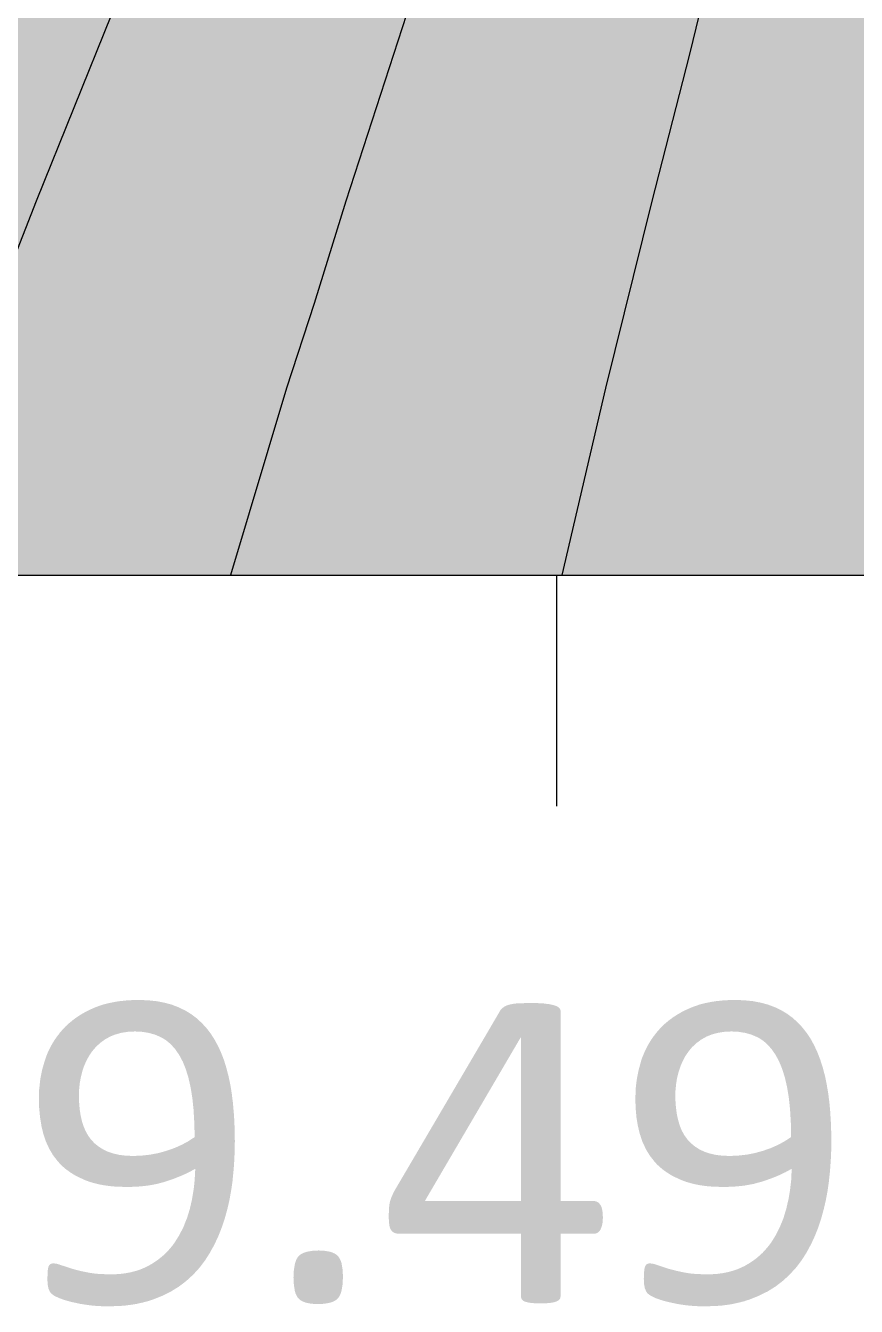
# Model space of a CAD drawing. Extents: x 79.49066 to 79.49309, y 16.68944 to 16.6915.
# Drawn here: x 79.4921439 to 79.4922316, y 16.6894418 to 16.689577 of the extents above; entities that cross this region are included whole.
import ezdxf

# ---------------------------------------------------------------- set-up
doc = ezdxf.new("R2010")
doc.units = 0

msp = doc.modelspace()

# ---------------------------------------------------------------- hatches: boundary and pattern name
at = {"layer": 'Contours_csv_excel_file_grd', "true_color": 0x383838}
msp.add_hatch(color=256, dxfattribs=at).paths.add_polyline_path([(79.49212996, 16.689519), (79.49213118, 16.68952225), (79.4921347, 16.68953158), (79.49213726, 16.68953874), (79.49214502, 16.68955847), (79.49214738, 16.68956433), (79.49215297, 16.68957821), (79.49215452, 16.68958195), (79.49216083, 16.68959795), (79.49216395, 16.68960598), (79.49216849, 16.68961769), (79.49217435, 16.6896332), (79.49217585, 16.68963742), (79.49218094, 16.68965241), (79.49218256, 16.68965716), (79.49218793, 16.6896769), (79.49219282, 16.68969664), (79.49219417, 16.68970228), (79.49219711, 16.68971496), (79.49219743, 16.68971637), (79.49220182, 16.68973611), (79.492206, 16.68975585), (79.49221, 16.68977559), (79.49221387, 16.68979532), (79.49221393, 16.6897956), (79.492214, 16.68979598), (79.49221765, 16.68981506), (79.49222133, 16.6898348), (79.49222491, 16.68985454), (79.49222838, 16.68987427), (79.4922307, 16.689889), (79.49223149, 16.68989401), (79.49223383, 16.6899131), (79.4922339, 16.68991375), (79.49223625, 16.68993348), (79.49223881, 16.68995322), (79.49224168, 16.68997296), (79.49224495, 16.6899927), (79.49224868, 16.69001243), (79.49224872, 16.69001261), (79.49225292, 16.69003217), (79.49225365, 16.69003522), (79.49225762, 16.69005191), (79.49226271, 16.69007165), (79.49226808, 16.69009138), (79.49226859, 16.69009313), (79.49227348, 16.69010995), (79.49227383, 16.69011112), (79.49228006, 16.69013086), (79.49228675, 16.6901506), (79.49228942, 16.69015794), (79.4922933, 16.69016864), (79.49229393, 16.69017033), (79.49230148, 16.69019007), (79.49230907, 16.69020981), (79.49230967, 16.69021156), (79.49231313, 16.69022171), (79.4923158, 16.69022955), (79.49232235, 16.69024928), (79.49232905, 16.69026902), (79.49233014, 16.69027215), (79.49233296, 16.69028021), (79.49233602, 16.69028876), (79.4923433, 16.69030849), (79.49235072, 16.69032796), (79.49235083, 16.69032823), (79.49235278, 16.69033325), (79.49235867, 16.69034797), (79.49236666, 16.69036771), (79.4923711, 16.69037869), (79.49237261, 16.69038241), (79.49237471, 16.69038744), (79.49238282, 16.69040718), (79.49239077, 16.69042692), (79.49239136, 16.6904284), (79.49239243, 16.69043108), (79.49239887, 16.69044666), (79.49240714, 16.69046639), (79.49241194, 16.69047726), (79.49241226, 16.69047799), (79.492416, 16.69048613), (79.49242597, 16.69050587), (79.49243209, 16.69051687), (79.49243345, 16.6905191), (79.49243743, 16.69052561), (79.49245017, 16.69054534), (79.49245191, 16.69054805), (79.49245607, 16.69055388), (79.49246405, 16.69056508), (79.49247174, 16.69057642), (79.49247795, 16.69058482), (79.49247828, 16.69058532), (79.49249134, 16.69060456), (79.49249157, 16.69060491), (79.4924996, 16.69061681), (79.49250466, 16.69062429), (79.49251139, 16.69063531), (79.49251748, 16.69064403), (79.49252185, 16.69064997), (79.49253122, 16.69066272), (79.49253206, 16.69066377), (79.49254543, 16.69067966), (79.49254866, 16.69068351), (79.49255104, 16.69068645), (79.49256479, 16.69070324), (79.49256574, 16.69070448), (79.49257087, 16.69071116), (79.49258008, 16.69072298), (79.49258593, 16.69073102), (79.4925907, 16.69073757), (79.49259451, 16.69074272), (79.49260625, 16.69075965), (79.4926082, 16.69076245), (79.49261052, 16.69076604), (79.49262127, 16.69078219), (79.49262675, 16.69079105), (79.49263035, 16.69079686), (79.49263357, 16.69080193), (79.49264536, 16.69082167), (79.49264748, 16.69082547), (79.49265017, 16.69083028), (79.49265659, 16.6908414), (79.49266729, 16.69086114), (79.4926685, 16.6908635), (79.49267, 16.69086645), (79.49267, 16.69088088), (79.49267, 16.69090062), (79.49267, 16.69090565), (79.49267, 16.69092035), (79.49267, 16.69094009), (79.49267, 16.69095205), (79.49266518, 16.69094009), (79.49265679, 16.69092035), (79.49265017, 16.69090565), (79.492648, 16.69090062), (79.4926389, 16.69088088), (79.4926318, 16.69086645), (79.49263035, 16.6908635), (79.49262923, 16.69086114), (79.49261922, 16.6908414), (79.49261315, 16.69083028), (79.49261052, 16.69082547), (79.49260852, 16.69082167), (79.49259735, 16.69080193), (79.49259425, 16.69079686), (79.4925907, 16.69079105), (79.49258545, 16.69078219), (79.4925751, 16.69076604), (79.4925728, 16.69076245), (79.49257087, 16.69075965), (79.49255954, 16.69074272), (79.49255581, 16.69073757), (79.49255104, 16.69073102), (79.49254539, 16.69072298), (79.49253634, 16.69071116), (79.49253122, 16.69070448), (79.49253031, 16.69070324), (79.49251702, 16.69068645), (79.49251469, 16.69068351), (79.49251139, 16.69067966), (79.49249994, 16.69066377), (79.49249931, 16.69066272), (79.49249157, 16.69064997), (79.49248815, 16.69064403), (79.49248301, 16.69063531), (79.49247652, 16.69062429), (79.49247174, 16.69061681), (79.49246454, 16.69060491), (79.49246432, 16.69060456), (79.49245191, 16.69058532), (79.49245161, 16.69058482), (79.49244634, 16.69057642), (79.49243923, 16.69056508), (79.49243209, 16.69055388), (79.49242866, 16.69054805), (79.49242707, 16.69054534), (79.49241578, 16.69052561), (79.49241226, 16.6905191), (79.49241113, 16.69051687), (79.49240556, 16.69050587), (79.49239631, 16.69048613), (79.49239275, 16.69047799), (79.49239243, 16.69047726), (79.49238785, 16.69046639), (79.49237988, 16.69044666), (79.49237368, 16.69043108), (79.49237261, 16.6904284), (79.49237204, 16.69042692), (79.49236427, 16.69040718), (79.49235633, 16.69038744), (79.49235429, 16.69038241), (79.49235278, 16.69037869), (79.49234841, 16.69036771), (79.49234065, 16.69034797), (79.49233499, 16.69033325), (79.49233306, 16.69032823), (79.49233296, 16.69032796), (79.49232579, 16.69030849), (79.49231879, 16.69028876), (79.49231587, 16.69028021), (79.49231313, 16.69027215), (79.49231208, 16.69026902), (79.49230564, 16.69024928), (79.49229938, 16.69022955), (79.49229673, 16.69022171), (79.4922933, 16.69021156), (79.4922927, 16.69020981), (79.49228513, 16.69019007), (79.49227782, 16.69017033), (79.49227723, 16.69016864), (79.49227348, 16.69015794), (79.49227095, 16.6901506), (79.49226456, 16.69013086), (79.49225864, 16.69011112), (79.49225832, 16.69010995), (79.49225365, 16.69009313), (79.49225318, 16.69009138), (79.49224799, 16.69007165), (79.49224289, 16.69005191), (79.49223885, 16.69003522), (79.49223811, 16.69003217), (79.49223383, 16.69001261), (79.49223379, 16.69001243), (79.49222987, 16.6899927), (79.49222636, 16.68997296), (79.49222318, 16.68995322), (79.49222028, 16.68993348), (79.49221757, 16.68991375), (79.49221748, 16.6899131), (79.49221495, 16.68989401), (79.492214, 16.689889), (79.49221101, 16.68987427), (79.49220691, 16.68985454), (79.49220276, 16.6898348), (79.4921985, 16.68981506), (79.49219426, 16.68979598), (79.49219417, 16.6897956), (79.49219411, 16.68979532), (79.49218958, 16.68977559), (79.49218487, 16.68975585), (79.49217994, 16.68973611), (79.49217473, 16.68971637), (79.49217435, 16.68971496), (79.49217078, 16.68970228), (79.4921692, 16.68969664), (79.4921632, 16.6896769), (79.49215637, 16.68965716), (79.49215452, 16.68965241), (79.49214849, 16.68963742), (79.49214666, 16.6896332), (79.49213995, 16.68961769), (79.4921347, 16.68960598), (79.49213092, 16.68959795), (79.49212329, 16.68958195), (79.49212151, 16.68957821), (79.49211487, 16.68956433), (79.4921119, 16.68955847), (79.49210236, 16.68953874), (79.49209918, 16.68953158), (79.49209504, 16.68952225), (79.49209352, 16.689519)])
at = {"layer": 'Contours_csv_excel_file_grd', "true_color": 0x343434}
msp.add_hatch(color=256, dxfattribs=at).paths.add_polyline_path([(79.49216552, 16.689519), (79.49216929, 16.68953158), (79.49217144, 16.68953874), (79.49217435, 16.68954767), (79.4921777, 16.68955847), (79.49218411, 16.68957821), (79.49218532, 16.68958195), (79.49219051, 16.68959795), (79.49219417, 16.68960929), (79.49219674, 16.68961769), (79.49220135, 16.6896332), (79.49220261, 16.68963742), (79.49220785, 16.68965716), (79.49221234, 16.6896769), (79.492214, 16.6896848), (79.49221643, 16.68969664), (79.49221752, 16.68970228), (79.49222025, 16.68971637), (79.49222385, 16.68973611), (79.49222727, 16.68975585), (79.49223055, 16.68977559), (79.49223373, 16.68979532), (79.49223383, 16.6897959), (79.49223384, 16.68979598), (79.49223687, 16.68981506), (79.49223992, 16.6898348), (79.49224286, 16.68985454), (79.49224562, 16.68987427), (79.49224805, 16.68989401), (79.49225004, 16.6899131), (79.49225011, 16.68991375), (79.49225214, 16.68993348), (79.49225365, 16.6899468), (79.49225437, 16.68995322), (79.49225694, 16.68997296), (79.49225996, 16.6899927), (79.49226351, 16.69001243), (79.49226763, 16.69003217), (79.49226835, 16.69003522), (79.4922723, 16.69005191), (79.49227348, 16.69005646), (79.49227746, 16.69007165), (79.49228305, 16.69009138), (79.49228872, 16.69010995), (79.49228908, 16.69011112), (79.4922933, 16.69012403), (79.49229559, 16.69013086), (79.49230259, 16.6901506), (79.49230935, 16.69016864), (79.49230998, 16.69017033), (79.49231313, 16.69017842), (79.49231768, 16.69019007), (79.49232522, 16.69020981), (79.49232942, 16.69022171), (79.49233219, 16.69022955), (79.49233296, 16.6902318), (79.49233912, 16.69024928), (79.49234614, 16.69026902), (79.49235024, 16.69028021), (79.49235278, 16.69028715), (79.49235339, 16.69028876), (79.49236103, 16.69030849), (79.4923689, 16.69032823), (79.49237093, 16.69033325), (79.49237261, 16.6903374), (79.49237705, 16.69034797), (79.49238534, 16.69036771), (79.49239146, 16.69038241), (79.49239243, 16.69038475), (79.4923936, 16.69038744), (79.49240201, 16.69040718), (79.4924102, 16.69042692), (79.49241191, 16.69043108), (79.49241226, 16.69043195), (79.49241855, 16.69044666), (79.49242702, 16.69046639), (79.49243209, 16.69047737), (79.49243238, 16.69047799), (79.49243629, 16.69048613), (79.49244739, 16.69050587), (79.49245191, 16.69051305), (79.49245472, 16.69051687), (79.49246114, 16.69052561), (79.49247174, 16.69053988), (79.49247645, 16.69054534), (79.4924786, 16.69054805), (79.49249157, 16.69056438), (79.49249218, 16.69056508), (79.49250125, 16.69057642), (79.49250796, 16.69058482), (79.49251139, 16.69058955), (79.4925232, 16.69060456), (79.49252346, 16.69060491), (79.49253122, 16.69061556), (79.49253817, 16.69062429), (79.49254677, 16.69063531), (79.49255104, 16.69064077), (79.49255375, 16.69064403), (79.49256935, 16.69066272), (79.49257023, 16.69066377), (79.49257087, 16.69066454), (79.4925868, 16.69068351), (79.49258918, 16.69068645), (79.4925907, 16.69068833), (79.49260283, 16.69070324), (79.49260895, 16.69071116), (79.49261052, 16.6907132), (79.49261815, 16.69072298), (79.4926289, 16.69073757), (79.49263035, 16.69073953), (79.49263273, 16.69074272), (79.49264671, 16.69076245), (79.49264911, 16.69076604), (79.49265017, 16.69076764), (79.49266011, 16.69078219), (79.49266953, 16.69079686), (79.49267, 16.6907976), (79.49267, 16.69080193), (79.49267, 16.69082167), (79.49267, 16.69083028), (79.49267, 16.6908414), (79.49267, 16.69086114), (79.49267, 16.69086645), (79.49266729, 16.69086114), (79.49265659, 16.6908414), (79.49265017, 16.69083028), (79.49264536, 16.69082167), (79.49263357, 16.69080193), (79.49263082, 16.6907976), (79.49263035, 16.69079686), (79.49262127, 16.69078219), (79.49261158, 16.69076764), (79.49261052, 16.69076604), (79.4926082, 16.69076245), (79.49259451, 16.69074272), (79.49259215, 16.69073953), (79.4925907, 16.69073757), (79.49258008, 16.69072298), (79.49257246, 16.6907132), (79.49257087, 16.69071116), (79.49256479, 16.69070324), (79.49255258, 16.69068833), (79.49255104, 16.69068645), (79.49254866, 16.69068351), (79.49253271, 16.69066454), (79.49253206, 16.69066377), (79.49253122, 16.69066272), (79.49251748, 16.69064403), (79.49251521, 16.69064077), (79.49251139, 16.69063531), (79.49250466, 16.69062429), (79.49249876, 16.69061556), (79.49249157, 16.69060491), (79.49249134, 16.69060456), (79.49248116, 16.69058955), (79.49247795, 16.69058482), (79.49247174, 16.69057642), (79.49246405, 16.69056508), (79.49246355, 16.69056438), (79.49245191, 16.69054805), (79.49245017, 16.69054534), (79.49244665, 16.69053988), (79.49243743, 16.69052561), (79.49243209, 16.69051687), (79.49242996, 16.69051305), (79.49242597, 16.69050587), (79.492416, 16.69048613), (79.49241226, 16.69047799), (79.49241199, 16.69047737), (79.49240714, 16.69046639), (79.49239887, 16.69044666), (79.49239279, 16.69043195), (79.49239243, 16.69043108), (79.49239077, 16.69042692), (79.49238282, 16.69040718), (79.49237471, 16.69038744), (79.49237359, 16.69038475), (79.49237261, 16.69038241), (79.49236666, 16.69036771), (79.49235867, 16.69034797), (79.49235444, 16.6903374), (79.49235278, 16.69033325), (79.49235083, 16.69032823), (79.4923433, 16.69030849), (79.49233602, 16.69028876), (79.49233544, 16.69028715), (79.49233296, 16.69028021), (79.49232905, 16.69026902), (79.49232235, 16.69024928), (79.49231655, 16.6902318), (79.4923158, 16.69022955), (79.49231313, 16.69022171), (79.49230907, 16.69020981), (79.49230148, 16.69019007), (79.49229702, 16.69017842), (79.49229393, 16.69017033), (79.4922933, 16.69016864), (79.49228675, 16.6901506), (79.49228006, 16.69013086), (79.4922779, 16.69012403), (79.49227383, 16.69011112), (79.49227348, 16.69010995), (79.49226808, 16.69009138), (79.49226271, 16.69007165), (79.49225879, 16.69005646), (79.49225762, 16.69005191), (79.49225365, 16.69003522), (79.49225292, 16.69003217), (79.49224868, 16.69001243), (79.49224495, 16.6899927), (79.49224168, 16.68997296), (79.49223881, 16.68995322), (79.49223798, 16.6899468), (79.49223625, 16.68993348), (79.4922339, 16.68991375), (79.49223383, 16.6899131), (79.49223149, 16.68989401), (79.49222838, 16.68987427), (79.49222491, 16.68985454), (79.49222133, 16.6898348), (79.49221765, 16.68981506), (79.492214, 16.68979598), (79.49221398, 16.6897959), (79.49221387, 16.68979532), (79.49221, 16.68977559), (79.492206, 16.68975585), (79.49220182, 16.68973611), (79.49219743, 16.68971637), (79.49219417, 16.68970228), (79.49219282, 16.68969664), (79.49218989, 16.6896848), (79.49218793, 16.6896769), (79.49218256, 16.68965716), (79.49217585, 16.68963742), (79.49217435, 16.6896332), (79.49216849, 16.68961769), (79.49216523, 16.68960929), (79.49216083, 16.68959795), (79.49215452, 16.68958195), (79.49215297, 16.68957821), (79.49214502, 16.68955847), (79.49214077, 16.68954767), (79.49213726, 16.68953874), (79.4921347, 16.68953158), (79.49212996, 16.689519)])
at = {"layer": 'Contours_csv_excel_file_grd', "true_color": 0x313131}
msp.add_hatch(color=256, dxfattribs=at).paths.add_polyline_path([(79.49220052, 16.689519), (79.49220514, 16.68953874), (79.49220736, 16.68954767), (79.49221003, 16.68955847), (79.492214, 16.689574), (79.49221503, 16.68957821), (79.49222, 16.68959795), (79.49222277, 16.68960929), (79.49222481, 16.68961769), (79.49222929, 16.68963742), (79.49223334, 16.68965716), (79.49223383, 16.68965975), (79.492237, 16.6896769), (79.49223832, 16.6896848), (79.4922403, 16.68969664), (79.49224333, 16.68971637), (79.49224613, 16.68973611), (79.49224877, 16.68975585), (79.4922513, 16.68977559), (79.49225365, 16.68979433), (79.49225377, 16.68979532), (79.49225385, 16.6897959), (79.49225625, 16.68981506), (79.49225865, 16.6898348), (79.49226092, 16.68985454), (79.49226298, 16.68987427), (79.4922648, 16.68989401), (79.49226643, 16.68991375), (79.49226806, 16.68993348), (79.49226931, 16.6899468), (79.49226991, 16.68995322), (79.49227215, 16.68997296), (79.49227348, 16.68998237), (79.49227491, 16.6899927), (79.49227828, 16.69001243), (79.49228231, 16.69003217), (79.49228701, 16.69005191), (79.49228822, 16.69005646), (79.49229228, 16.69007165), (79.4922933, 16.69007518), (79.49229813, 16.69009138), (79.49230446, 16.69011112), (79.4923089, 16.69012403), (79.49231124, 16.69013086), (79.49231313, 16.69013609), (79.49231849, 16.6901506), (79.49232608, 16.69017033), (79.49232924, 16.69017842), (79.49233296, 16.69018791), (79.49233382, 16.69019007), (79.49234151, 16.69020981), (79.49234885, 16.69022955), (79.49234966, 16.6902318), (79.49235278, 16.69024045), (79.49235607, 16.69024928), (79.49236343, 16.69026902), (79.49237043, 16.69028715), (79.49237105, 16.69028876), (79.49237261, 16.69029269), (79.49237913, 16.69030849), (79.49238744, 16.69032823), (79.49239133, 16.6903374), (79.49239243, 16.69034001), (79.49239598, 16.69034797), (79.49240469, 16.69036771), (79.49241209, 16.69038475), (79.49241226, 16.69038515), (79.49241331, 16.69038744), (79.49242214, 16.69040718), (79.49243066, 16.69042692), (79.49243209, 16.69043033), (79.4924328, 16.69043195), (79.49243934, 16.69044666), (79.49244781, 16.69046639), (79.49245191, 16.69047502), (79.49245309, 16.69047737), (79.49245744, 16.69048613), (79.49247107, 16.69050587), (79.49247174, 16.69050676), (79.49247761, 16.69051305), (79.49248932, 16.69052561), (79.49249157, 16.69052822), (79.492503, 16.69053988), (79.49250835, 16.69054534), (79.49251139, 16.69054882), (79.49252607, 16.69056438), (79.49252673, 16.69056508), (79.49253122, 16.69057037), (79.49254422, 16.69058482), (79.49254816, 16.69058955), (79.49255104, 16.69059301), (79.49256116, 16.69060456), (79.49257041, 16.69061556), (79.49257087, 16.6906161), (79.49257801, 16.69062429), (79.4925907, 16.69063914), (79.49259211, 16.69064077), (79.49259494, 16.69064403), (79.49261052, 16.69066234), (79.49261174, 16.69066377), (79.49261238, 16.69066454), (79.4926282, 16.69068351), (79.49263035, 16.69068618), (79.49263208, 16.69068833), (79.49264415, 16.69070324), (79.49265017, 16.69071103), (79.49265186, 16.6907132), (79.49265949, 16.69072298), (79.49267, 16.69073711), (79.49267, 16.69073953), (79.49267, 16.69074272), (79.49267, 16.69076245), (79.49267, 16.69076764), (79.49267, 16.69078219), (79.49267, 16.6907976), (79.49266011, 16.69078219), (79.49265017, 16.69076764), (79.49264671, 16.69076245), (79.49263273, 16.69074272), (79.49263035, 16.69073953), (79.49262856, 16.69073711), (79.49261815, 16.69072298), (79.49261052, 16.6907132), (79.49260885, 16.69071103), (79.49260283, 16.69070324), (79.4925907, 16.69068833), (79.49258896, 16.69068618), (79.4925868, 16.69068351), (79.49257087, 16.69066454), (79.49257023, 16.69066377), (79.49256904, 16.69066234), (79.49255375, 16.69064403), (79.49255104, 16.69064077), (79.49254977, 16.69063914), (79.49253817, 16.69062429), (79.49253165, 16.6906161), (79.49253122, 16.69061556), (79.4925232, 16.69060456), (79.49251412, 16.69059301), (79.49251139, 16.69058955), (79.49250796, 16.69058482), (79.49249641, 16.69057037), (79.49249218, 16.69056508), (79.49249157, 16.69056438), (79.49247921, 16.69054882), (79.49247645, 16.69054534), (79.49247174, 16.69053988), (79.49246308, 16.69052822), (79.49246114, 16.69052561), (79.49245191, 16.69051305), (79.49244795, 16.69050676), (79.49244739, 16.69050587), (79.49243629, 16.69048613), (79.49243209, 16.69047737), (79.492431, 16.69047502), (79.49242702, 16.69046639), (79.49241855, 16.69044666), (79.49241226, 16.69043195), (79.4924116, 16.69043033), (79.4924102, 16.69042692), (79.49240201, 16.69040718), (79.4923936, 16.69038744), (79.49239261, 16.69038515), (79.49239243, 16.69038475), (79.49238534, 16.69036771), (79.49237705, 16.69034797), (79.4923737, 16.69034001), (79.49237261, 16.6903374), (79.4923689, 16.69032823), (79.49236103, 16.69030849), (79.49235491, 16.69029269), (79.49235339, 16.69028876), (79.49235278, 16.69028715), (79.49234614, 16.69026902), (79.49233912, 16.69024928), (79.49233601, 16.69024045), (79.49233296, 16.6902318), (79.49233219, 16.69022955), (79.49232522, 16.69020981), (79.49231768, 16.69019007), (79.49231684, 16.69018791), (79.49231313, 16.69017842), (79.49230998, 16.69017033), (79.49230259, 16.6901506), (79.49229745, 16.69013609), (79.49229559, 16.69013086), (79.4922933, 16.69012403), (79.49228908, 16.69011112), (79.49228305, 16.69009138), (79.49227846, 16.69007518), (79.49227746, 16.69007165), (79.49227348, 16.69005646), (79.4922723, 16.69005191), (79.49226763, 16.69003217), (79.49226351, 16.69001243), (79.49225996, 16.6899927), (79.49225838, 16.68998237), (79.49225694, 16.68997296), (79.49225437, 16.68995322), (79.49225365, 16.6899468), (79.49225214, 16.68993348), (79.49225011, 16.68991375), (79.49224805, 16.68989401), (79.49224562, 16.68987427), (79.49224286, 16.68985454), (79.49223992, 16.6898348), (79.49223687, 16.68981506), (79.49223383, 16.6897959), (79.49223373, 16.68979532), (79.49223357, 16.68979433), (79.49223055, 16.68977559), (79.49222727, 16.68975585), (79.49222385, 16.68973611), (79.49222025, 16.68971637), (79.49221643, 16.68969664), (79.492214, 16.6896848), (79.49221234, 16.6896769), (79.49220844, 16.68965975), (79.49220785, 16.68965716), (79.49220261, 16.68963742), (79.49219674, 16.68961769), (79.49219417, 16.68960929), (79.49219051, 16.68959795), (79.49218411, 16.68957821), (79.49218275, 16.689574), (79.4921777, 16.68955847), (79.49217435, 16.68954767), (79.49217144, 16.68953874), (79.49216552, 16.689519)])
at = {"layer": 'Contours_csv_excel_file_grd', "true_color": 0x2e2e2e}
msp.add_hatch(color=256, dxfattribs=at).paths.add_polyline_path([(79.4922353, 16.689519), (79.49223871, 16.68953874), (79.4922423, 16.68955847), (79.4922452, 16.689574), (79.49224598, 16.68957821), (79.49224963, 16.68959795), (79.49225313, 16.68961769), (79.49225365, 16.68962073), (79.49225644, 16.68963742), (79.49225948, 16.68965716), (79.49225984, 16.68965975), (79.49226221, 16.6896769), (79.49226465, 16.68969664), (79.49226685, 16.68971637), (79.49226883, 16.68973611), (79.49227065, 16.68975585), (79.49227236, 16.68977559), (79.49227348, 16.6897881), (79.49227403, 16.68979433), (79.49227411, 16.68979532), (79.49227595, 16.68981506), (79.49227769, 16.6898348), (79.49227926, 16.68985454), (79.49228064, 16.68987427), (79.49228184, 16.68989401), (79.49228295, 16.68991375), (79.49228411, 16.68993348), (79.49228552, 16.68995322), (79.49228736, 16.68997296), (79.49228853, 16.68998237), (79.49228982, 16.6899927), (79.49229301, 16.69001243), (79.4922933, 16.69001389), (79.492297, 16.69003217), (79.49230179, 16.69005191), (79.49230728, 16.69007165), (79.49230837, 16.69007518), (79.49231313, 16.6900907), (79.49231335, 16.69009138), (79.49232003, 16.69011112), (79.4923271, 16.69013086), (79.49232906, 16.69013609), (79.49233296, 16.6901465), (79.49233453, 16.6901506), (79.49234231, 16.69017033), (79.49234935, 16.69018791), (79.49235021, 16.69019007), (79.49235278, 16.6901966), (79.49235819, 16.69020981), (79.49236585, 16.69022955), (79.49236993, 16.69024045), (79.49237261, 16.69024759), (79.49237326, 16.69024928), (79.49238101, 16.69026902), (79.49238915, 16.69028876), (79.49239081, 16.69029269), (79.49239243, 16.69029655), (79.49239778, 16.69030849), (79.49240668, 16.69032823), (79.49241197, 16.69034001), (79.49241226, 16.69034064), (79.49241577, 16.69034797), (79.49242504, 16.69036771), (79.49243209, 16.69038305), (79.49243313, 16.69038515), (79.49243427, 16.69038744), (79.49244377, 16.69040718), (79.49245191, 16.69042493), (79.49245294, 16.69042692), (79.49245456, 16.69043033), (79.49246235, 16.69044666), (79.49247047, 16.69046639), (79.49247174, 16.69046908), (79.49247567, 16.69047502), (79.49248303, 16.69048613), (79.49249157, 16.6904949), (79.49250539, 16.69050587), (79.4925064, 16.69050676), (79.49251139, 16.6905112), (79.49252846, 16.69052561), (79.49253122, 16.69052821), (79.49253122, 16.69052822), (79.49254968, 16.69054534), (79.49255104, 16.69054673), (79.49255311, 16.69054882), (79.49256917, 16.69056508), (79.49257087, 16.69056692), (79.49257408, 16.69057037), (79.49258753, 16.69058482), (79.4925907, 16.69058837), (79.49259487, 16.69059301), (79.49260526, 16.69060456), (79.49261052, 16.69061054), (79.49261543, 16.6906161), (79.49262265, 16.69062429), (79.49263035, 16.69063318), (79.49263551, 16.69063914), (79.49263975, 16.69064403), (79.49265017, 16.69065634), (79.49265527, 16.69066234), (79.49265648, 16.69066377), (79.49267, 16.69068015), (79.49267, 16.69068351), (79.49267, 16.69068618), (79.49267, 16.69070324), (79.49267, 16.69071103), (79.49267, 16.69072298), (79.49267, 16.69073711), (79.49265949, 16.69072298), (79.49265017, 16.69071103), (79.49264415, 16.69070324), (79.49263035, 16.69068618), (79.4926282, 16.69068351), (79.4926254, 16.69068015), (79.49261174, 16.69066377), (79.49261052, 16.69066234), (79.49260541, 16.69065634), (79.49259494, 16.69064403), (79.4925907, 16.69063914), (79.4925856, 16.69063318), (79.49257801, 16.69062429), (79.49257087, 16.6906161), (79.49256619, 16.69061054), (79.49256116, 16.69060456), (79.49255104, 16.69059301), (79.49254718, 16.69058837), (79.49254422, 16.69058482), (79.49253122, 16.69057037), (79.49252829, 16.69056692), (79.49252673, 16.69056508), (79.49251139, 16.69054882), (79.49250957, 16.69054673), (79.49250835, 16.69054534), (79.49249157, 16.69052822), (79.49249156, 16.69052821), (79.49248932, 16.69052561), (79.49247588, 16.6905112), (79.49247174, 16.69050676), (79.49247107, 16.69050587), (79.49246349, 16.6904949), (79.49245744, 16.69048613), (79.49245191, 16.69047502), (79.49244909, 16.69046908), (79.49244781, 16.69046639), (79.49243934, 16.69044666), (79.49243209, 16.69043033), (79.49243066, 16.69042692), (79.4924298, 16.69042493), (79.49242214, 16.69040718), (79.49241331, 16.69038744), (79.49241226, 16.69038515), (79.49241135, 16.69038305), (79.49240469, 16.69036771), (79.49239598, 16.69034797), (79.49239272, 16.69034064), (79.49239243, 16.69034001), (79.49238744, 16.69032823), (79.49237913, 16.69030849), (79.4923742, 16.69029655), (79.49237261, 16.69029269), (79.49237105, 16.69028876), (79.49236343, 16.69026902), (79.49235607, 16.69024928), (79.49235543, 16.69024759), (79.49235278, 16.69024045), (79.49234885, 16.69022955), (79.49234151, 16.69020981), (79.49233636, 16.6901966), (79.49233382, 16.69019007), (79.49233296, 16.69018791), (79.49232608, 16.69017033), (79.49231849, 16.6901506), (79.49231698, 16.6901465), (79.49231313, 16.69013609), (79.49231124, 16.69013086), (79.49230446, 16.69011112), (79.49229813, 16.69009138), (79.49229792, 16.6900907), (79.4922933, 16.69007518), (79.49229228, 16.69007165), (79.49228701, 16.69005191), (79.49228231, 16.69003217), (79.49227857, 16.69001389), (79.49227828, 16.69001243), (79.49227491, 16.6899927), (79.49227348, 16.68998237), (79.49227215, 16.68997296), (79.49226991, 16.68995322), (79.49226806, 16.68993348), (79.49226643, 16.68991375), (79.4922648, 16.68989401), (79.49226298, 16.68987427), (79.49226092, 16.68985454), (79.49225865, 16.6898348), (79.49225625, 16.68981506), (79.49225377, 16.68979532), (79.49225365, 16.68979433), (79.49225287, 16.6897881), (79.4922513, 16.68977559), (79.49224877, 16.68975585), (79.49224613, 16.68973611), (79.49224333, 16.68971637), (79.4922403, 16.68969664), (79.492237, 16.6896769), (79.49223383, 16.68965975), (79.49223334, 16.68965716), (79.49222929, 16.68963742), (79.4922255, 16.68962073), (79.49222481, 16.68961769), (79.49222, 16.68959795), (79.49221503, 16.68957821), (79.492214, 16.689574), (79.49221003, 16.68955847), (79.49220514, 16.68953874), (79.49220052, 16.689519)])
at = {"layer": 'GSLAYER', "true_color": 0x000000}
for points in [[(79.49216327, 16.6894708), (79.49216312, 16.68947099), (79.49216299, 16.68947116), (79.49216282, 16.68947134), (79.49216252, 16.68947167), (79.49216249, 16.6894717), (79.49216218, 16.68947198), (79.49216196, 16.68947219), (79.49216184, 16.68947228), (79.49216148, 16.68947255), (79.49216137, 16.68947263), (79.49216108, 16.68947281), (79.49216074, 16.68947302), (79.49216067, 16.68947305), (79.49216021, 16.68947327), (79.49216005, 16.68947335), (79.49215973, 16.68947347), (79.49215932, 16.68947363), (79.49215925, 16.68947365), (79.49215872, 16.68947379), (79.49215853, 16.68947384), (79.49215817, 16.68947391), (79.49215769, 16.689474), (79.49215764, 16.689474), (79.492157, 16.68947407), (79.49215679, 16.68947409), (79.49215624, 16.68947411), (79.49215583, 16.68947412), (79.49215515, 16.68947411), (79.49215486, 16.68947409), (79.4921545, 16.68947407), (79.49215387, 16.689474), (79.49215383, 16.689474), (79.49215326, 16.68947391), (79.49215293, 16.68947384), (79.49215267, 16.68947379), (79.49215212, 16.68947365), (79.49215205, 16.68947363), (79.49215158, 16.68947347), (79.49215127, 16.68947335), (79.49215107, 16.68947327), (79.49215058, 16.68947305), (79.49215052, 16.68947302), (79.49215012, 16.68947281), (79.49214981, 16.68947263), (79.49214968, 16.68947255), (79.49214926, 16.68947228), (79.49214914, 16.68947219), (79.49214886, 16.68947198), (79.49214852, 16.6894717), (79.49214848, 16.68947167), (79.49214812, 16.68947134), (79.49214795, 16.68947116), (79.49214779, 16.68947099), (79.49214763, 16.6894708)], [(79.49220039, 16.68947014), (79.49220039, 16.68947296), (79.49220038, 16.68947306), (79.49220038, 16.68947306), (79.49220034, 16.68947316), (79.49220027, 16.68947324), (79.49220019, 16.68947333), (79.49220009, 16.6894734), (79.49219995, 16.68947348), (79.4921998, 16.68947353), (79.49219962, 16.68947359), (79.49219938, 16.68947364), (79.49219919, 16.68947368), (79.49219886, 16.68947372), (79.49219864, 16.68947375), (79.49219829, 16.68947377), (79.49219798, 16.68947379), (79.49219722, 16.68947381), (79.49219668, 16.68947379), (79.49219593, 16.68947377), (79.49219569, 16.68947375), (79.49219543, 16.68947372), (79.49219521, 16.68947368), (79.49219501, 16.68947364), (79.49219486, 16.68947359), (79.49219468, 16.68947353), (79.49219457, 16.68947348), (79.49219441, 16.6894734), (79.49219433, 16.68947333), (79.4921942, 16.68947324), (79.49219414, 16.68947316), (79.49219405, 16.68947306), (79.49219405, 16.68947306), (79.49219399, 16.68947296), (79.49219234, 16.68947014)], [(79.49222626, 16.6894708), (79.49222611, 16.68947099), (79.49222598, 16.68947116), (79.49222582, 16.68947134), (79.49222552, 16.68947167), (79.49222549, 16.6894717), (79.49222518, 16.68947198), (79.49222495, 16.68947219), (79.49222484, 16.68947228), (79.49222447, 16.68947255), (79.49222437, 16.68947263), (79.49222407, 16.68947281), (79.49222373, 16.68947302), (79.49222366, 16.68947305), (79.49222321, 16.68947327), (79.49222305, 16.68947335), (79.49222272, 16.68947347), (79.49222231, 16.68947363), (79.49222224, 16.68947365), (79.49222171, 16.68947379), (79.49222153, 16.68947384), (79.49222116, 16.68947391), (79.49222068, 16.689474), (79.49222064, 16.689474), (79.49222, 16.68947407), (79.49221978, 16.68947409), (79.49221924, 16.68947411), (79.49221883, 16.68947412), (79.49221815, 16.68947411), (79.49221785, 16.68947409), (79.49221749, 16.68947407), (79.49221686, 16.689474), (79.49221683, 16.689474), (79.49221625, 16.68947391), (79.49221592, 16.68947384), (79.49221567, 16.68947379), (79.49221511, 16.68947365), (79.49221505, 16.68947363), (79.49221458, 16.68947347), (79.49221426, 16.68947335), (79.49221407, 16.68947327), (79.49221358, 16.68947305), (79.49221351, 16.68947302), (79.49221311, 16.68947281), (79.49221281, 16.68947263), (79.49221267, 16.68947255), (79.49221225, 16.68947228), (79.49221214, 16.68947219), (79.49221185, 16.68947198), (79.49221151, 16.6894717), (79.49221147, 16.68947167), (79.49221112, 16.68947134), (79.49221095, 16.68947116), (79.49221079, 16.68947099), (79.49221062, 16.6894708)], [(79.49215527, 16.68945765), (79.4921545, 16.68945768), (79.4921544, 16.68945769), (79.4921538, 16.68945776), (79.49215316, 16.68945791), (79.49215258, 16.6894581), (79.49215206, 16.68945835), (79.49215198, 16.6894584), (79.49215159, 16.68945865), (79.49215117, 16.68945899), (79.49215101, 16.68945916), (79.4921508, 16.68945938), (79.49215049, 16.68945981), (79.49215039, 16.68945998), (79.49215022, 16.68946029), (79.49215, 16.68946082), (79.49214999, 16.68946085), (79.49214982, 16.68946139), (79.49214974, 16.68946176), (79.49214969, 16.689462), (79.49214959, 16.68946265), (79.49214959, 16.68946271), (79.49214954, 16.68946332), (79.49214953, 16.6894637), (79.49214952, 16.68946402), (79.49214954, 16.68946466), (79.49214955, 16.68946473), (79.4921496, 16.68946529), (79.49214968, 16.68946574), (79.49214971, 16.68946591), (79.49214986, 16.68946652), (79.49214992, 16.68946672), (79.49215005, 16.68946711), (79.49215029, 16.68946767), (79.49215029, 16.68946767), (79.49215055, 16.68946814), (79.49215058, 16.6894682), (79.49215084, 16.68946859), (79.49215091, 16.68946869), (79.49215119, 16.68946902), (79.4921513, 16.68946915), (79.49215161, 16.68946944), (79.49215173, 16.68946956), (79.49215213, 16.68946985), (79.49215221, 16.68946992), (79.49215275, 16.68947022), (79.4921528, 16.68947025), (79.49215334, 16.68947047), (79.49215388, 16.68947062), (79.49215398, 16.68947065), (79.49215468, 16.68947076), (79.49215544, 16.6894708), (79.49214763, 16.6894708), (79.4921476, 16.68947076), (79.4921475, 16.68947065), (79.49214748, 16.68947062), (79.49214737, 16.68947047), (79.49214719, 16.68947025), (79.49214718, 16.68947022), (79.49214696, 16.68946992), (79.49214692, 16.68946985), (79.49214674, 16.68946956), (79.49214667, 16.68946944), (79.49214652, 16.68946915), (79.49214645, 16.68946902), (79.49214629, 16.68946869), (79.49214624, 16.68946859), (79.49214608, 16.6894682), (79.49214606, 16.68946814), (79.4921459, 16.68946767), (79.4921459, 16.68946767), (79.49214574, 16.68946711), (79.49214563, 16.68946672), (79.49214559, 16.68946652), (79.49214547, 16.68946591), (79.49214544, 16.68946574), (79.49214539, 16.68946529), (79.49214533, 16.68946473), (79.49214532, 16.68946466), (79.4921453, 16.68946402), (79.49214529, 16.6894637), (79.4921453, 16.68946332), (79.49214532, 16.68946271), (79.49214533, 16.68946265), (79.49214539, 16.689462), (79.49214541, 16.68946176), (79.49214547, 16.68946139), (79.49214556, 16.68946085), (79.49214556, 16.68946082), (79.49214569, 16.68946029), (79.49214576, 16.68945998), (79.49214582, 16.68945981), (79.49214597, 16.68945938), (79.49214604, 16.68945916), (79.49214612, 16.68945899), (79.49214628, 16.68945865), (79.49214639, 16.6894584), (79.49214642, 16.68945835), (79.49214657, 16.6894581), (79.49214669, 16.68945791), (79.49214677, 16.68945776), (79.49214682, 16.68945769), (79.49214683, 16.68945768), (79.49214685, 16.68945765)], [(79.49216595, 16.68945765), (79.49216595, 16.68945769), (79.49216596, 16.68945779), (79.49216596, 16.68945796), (79.49216597, 16.68945816), (79.49216597, 16.6894582), (79.49216598, 16.68945849), (79.49216598, 16.68945883), (79.49216599, 16.68945918), (79.49216599, 16.68945922), (79.49216598, 16.68945964), (79.49216598, 16.68946025), (79.49216594, 16.68946114), (79.49216594, 16.68946129), (79.49216587, 16.68946231), (79.49216585, 16.68946251), (79.49216578, 16.6894633), (79.49216572, 16.68946376), (79.49216566, 16.68946426), (79.49216556, 16.68946488), (79.49216551, 16.68946519), (79.49216536, 16.68946589), (79.49216532, 16.68946608), (79.49216513, 16.6894668), (79.4921651, 16.68946693), (79.49216489, 16.68946761), (79.49216485, 16.68946775), (79.49216463, 16.68946832), (79.49216455, 16.68946852), (79.49216437, 16.68946893), (79.49216422, 16.68946925), (79.49216411, 16.68946945), (79.49216399, 16.68946967), (79.49216388, 16.68946988), (79.49216385, 16.68946993), (79.49216377, 16.68947006), (79.49216367, 16.68947021), (79.49216351, 16.68947047), (79.49216344, 16.68947057), (79.49216338, 16.68947065), (79.4921633, 16.68947076), (79.49216327, 16.6894708), (79.49215544, 16.6894708), (79.49215619, 16.68947076), (79.49215688, 16.68947065), (79.49215717, 16.68947057), (79.49215754, 16.68947047), (79.49215814, 16.68947021), (79.49215843, 16.68947006), (79.49215861, 16.68946993), (79.4921587, 16.68946988), (79.49215896, 16.68946967), (79.49215922, 16.68946945), (79.4921594, 16.68946925), (79.49215969, 16.68946893), (79.49215997, 16.68946852), (79.49216011, 16.68946832), (79.49216041, 16.68946775), (79.49216049, 16.68946761), (79.49216076, 16.68946693), (79.49216081, 16.6894668), (79.49216104, 16.68946608), (79.49216109, 16.68946589), (79.49216125, 16.68946519), (79.49216132, 16.68946488), (79.49216142, 16.68946426), (79.4921615, 16.68946376), (79.49216155, 16.6894633), (79.49216163, 16.68946251), (79.49216164, 16.68946231), (79.4921617, 16.68946129), (79.49216171, 16.68946114), (79.49216173, 16.68946025), (79.49216174, 16.68945964), (79.49216109, 16.68945922), (79.49216103, 16.68945918), (79.49216038, 16.68945883), (79.49215962, 16.68945849), (79.4921588, 16.6894582), (79.49215866, 16.68945816), (79.49215794, 16.68945796), (79.49215707, 16.68945779), (79.49215618, 16.68945769), (79.49215527, 16.68945765)], [(79.49218606, 16.68945289), (79.49218617, 16.68945308), (79.49218633, 16.68945336), (79.49218668, 16.68945396), (79.49219616, 16.68947014), (79.49219234, 16.68947014), (79.49218284, 16.68945396), (79.49218255, 16.68945336), (79.49218245, 16.68945308), (79.49218239, 16.68945289)], [(79.49220039, 16.68945289), (79.49220039, 16.68947014), (79.49219621, 16.68947014), (79.49219621, 16.68945289)], [(79.49221827, 16.68945765), (79.4922175, 16.68945768), (79.49221739, 16.68945769), (79.49221679, 16.68945776), (79.49221615, 16.68945791), (79.49221557, 16.6894581), (79.49221505, 16.68945835), (79.49221497, 16.6894584), (79.49221458, 16.68945865), (79.49221417, 16.68945899), (79.492214, 16.68945916), (79.4922138, 16.68945938), (79.49221348, 16.68945981), (79.49221339, 16.68945998), (79.49221321, 16.68946029), (79.49221299, 16.68946082), (79.49221298, 16.68946085), (79.49221282, 16.68946139), (79.49221273, 16.68946176), (79.49221268, 16.689462), (79.49221259, 16.68946265), (79.49221258, 16.68946271), (79.49221253, 16.68946332), (79.49221252, 16.6894637), (79.49221251, 16.68946402), (79.49221253, 16.68946466), (79.49221254, 16.68946473), (79.4922126, 16.68946529), (79.49221267, 16.68946574), (79.4922127, 16.68946591), (79.49221285, 16.68946652), (79.49221292, 16.68946672), (79.49221305, 16.68946711), (79.49221329, 16.68946767), (79.49221329, 16.68946767), (79.49221354, 16.68946814), (79.49221357, 16.6894682), (79.49221384, 16.68946859), (79.49221391, 16.68946869), (79.49221418, 16.68946902), (79.49221429, 16.68946915), (79.49221461, 16.68946944), (79.49221473, 16.68946956), (79.49221512, 16.68946985), (79.49221521, 16.68946992), (79.49221574, 16.68947022), (79.49221579, 16.68947025), (79.49221633, 16.68947047), (79.49221687, 16.68947062), (79.49221698, 16.68947065), (79.49221768, 16.68947076), (79.49221844, 16.6894708), (79.49221062, 16.6894708), (79.49221059, 16.68947076), (79.4922105, 16.68947065), (79.49221048, 16.68947062), (79.49221036, 16.68947047), (79.49221019, 16.68947025), (79.49221017, 16.68947022), (79.49220996, 16.68946992), (79.49220992, 16.68946985), (79.49220974, 16.68946956), (79.49220967, 16.68946944), (79.49220951, 16.68946915), (79.49220944, 16.68946902), (79.49220929, 16.68946869), (79.49220924, 16.68946859), (79.49220908, 16.6894682), (79.49220905, 16.68946814), (79.49220889, 16.68946767), (79.49220889, 16.68946767), (79.49220874, 16.68946711), (79.49220863, 16.68946672), (79.49220859, 16.68946652), (79.49220847, 16.68946591), (79.49220844, 16.68946574), (79.49220838, 16.68946529), (79.49220832, 16.68946473), (79.49220832, 16.68946466), (79.4922083, 16.68946402), (79.49220828, 16.6894637), (79.4922083, 16.68946332), (79.49220831, 16.68946271), (79.49220832, 16.68946265), (79.49220838, 16.689462), (79.4922084, 16.68946176), (79.49220846, 16.68946139), (79.49220855, 16.68946085), (79.49220856, 16.68946082), (79.49220868, 16.68946029), (79.49220876, 16.68945998), (79.49220882, 16.68945981), (79.49220896, 16.68945938), (79.49220903, 16.68945916), (79.49220911, 16.68945899), (79.49220927, 16.68945865), (79.49220938, 16.6894584), (79.49220941, 16.68945835), (79.49220956, 16.6894581), (79.49220968, 16.68945791), (79.49220977, 16.68945776), (79.49220981, 16.68945769), (79.49220982, 16.68945768), (79.49220984, 16.68945765)], [(79.49222895, 16.68945765), (79.49222895, 16.68945769), (79.49222895, 16.68945779), (79.49222896, 16.68945796), (79.49222897, 16.68945816), (79.49222897, 16.6894582), (79.49222897, 16.68945849), (79.49222898, 16.68945883), (79.49222898, 16.68945918), (79.49222898, 16.68945922), (79.49222898, 16.68945964), (79.49222897, 16.68946025), (79.49222894, 16.68946114), (79.49222893, 16.68946129), (79.49222887, 16.68946231), (79.49222885, 16.68946251), (79.49222878, 16.6894633), (79.49222872, 16.68946376), (79.49222866, 16.68946426), (79.49222855, 16.68946488), (79.4922285, 16.68946519), (79.49222836, 16.68946589), (79.49222832, 16.68946608), (79.49222813, 16.6894668), (79.4922281, 16.68946693), (79.49222788, 16.68946761), (79.49222784, 16.68946775), (79.49222762, 16.68946832), (79.49222755, 16.68946852), (79.49222736, 16.68946893), (79.49222721, 16.68946925), (79.49222711, 16.68946945), (79.49222699, 16.68946967), (79.49222688, 16.68946988), (79.49222685, 16.68946993), (79.49222677, 16.68947006), (79.49222667, 16.68947021), (79.4922265, 16.68947047), (79.49222644, 16.68947057), (79.49222637, 16.68947065), (79.49222629, 16.68947076), (79.49222626, 16.6894708), (79.49221844, 16.6894708), (79.49221918, 16.68947076), (79.49221988, 16.68947065), (79.49222016, 16.68947057), (79.49222053, 16.68947047), (79.49222114, 16.68947021), (79.49222142, 16.68947006), (79.49222161, 16.68946993), (79.4922217, 16.68946988), (79.49222196, 16.68946967), (79.49222221, 16.68946945), (79.49222239, 16.68946925), (79.49222268, 16.68946893), (79.49222296, 16.68946852), (79.4922231, 16.68946832), (79.49222341, 16.68946775), (79.49222348, 16.68946761), (79.49222376, 16.68946693), (79.49222381, 16.6894668), (79.49222403, 16.68946608), (79.49222409, 16.68946589), (79.49222425, 16.68946519), (79.49222432, 16.68946488), (79.49222442, 16.68946426), (79.4922245, 16.68946376), (79.49222455, 16.6894633), (79.49222463, 16.68946251), (79.49222464, 16.68946231), (79.4922247, 16.68946129), (79.49222471, 16.68946114), (79.49222472, 16.68946025), (79.49222473, 16.68945964), (79.49222408, 16.68945922), (79.49222402, 16.68945918), (79.49222338, 16.68945883), (79.49222261, 16.68945849), (79.49222179, 16.6894582), (79.49222165, 16.68945816), (79.49222093, 16.68945796), (79.49222006, 16.68945779), (79.49221917, 16.68945769), (79.49221827, 16.68945765)], [(79.49216587, 16.68945629), (79.49216588, 16.68945646), (79.4921659, 16.68945674), (79.49216592, 16.68945705), (79.49216593, 16.68945713), (79.49216595, 16.68945765), (79.49214685, 16.68945765), (79.49214725, 16.68945713), (79.49214732, 16.68945705), (79.4921476, 16.68945674), (79.4921479, 16.68945646), (79.4921481, 16.68945629)], [(79.49222886, 16.68945629), (79.49222887, 16.68945646), (79.49222889, 16.68945674), (79.49222892, 16.68945705), (79.49222892, 16.68945713), (79.49222895, 16.68945765), (79.49220984, 16.68945765), (79.49221025, 16.68945713), (79.49221031, 16.68945705), (79.49221059, 16.68945674), (79.4922109, 16.68945646), (79.4922111, 16.68945629)], [(79.49215573, 16.68945441), (79.49215581, 16.68945442), (79.49215635, 16.68945447), (79.49215679, 16.68945452), (79.49215698, 16.68945455), (79.49215753, 16.68945465), (79.49215779, 16.6894547), (79.49215807, 16.68945478), (79.4921586, 16.68945492), (79.49215872, 16.68945496), (79.49215911, 16.68945509), (79.49215959, 16.68945526), (79.49216014, 16.68945548), (79.49216039, 16.68945558), (79.49216065, 16.6894557), (79.49216113, 16.68945593), (79.49216115, 16.68945594), (79.49216162, 16.68945619), (79.49216181, 16.68945629), (79.4921481, 16.68945629), (79.49214823, 16.68945619), (79.49214858, 16.68945594), (79.49214859, 16.68945593), (79.49214894, 16.6894557), (79.49214916, 16.68945558), (79.49214934, 16.68945548), (79.49214982, 16.68945526), (79.49215018, 16.68945509), (79.49215055, 16.68945496), (79.49215064, 16.68945492), (79.49215113, 16.68945478), (79.49215144, 16.6894547), (79.49215164, 16.68945465), (79.49215218, 16.68945455), (79.49215242, 16.68945452), (79.49215274, 16.68945447), (79.49215333, 16.68945442), (79.49215357, 16.68945441), (79.49215459, 16.68945437)], [(79.49216161, 16.68944514), (79.49216162, 16.68944516), (79.49216166, 16.6894452), (79.49216173, 16.68944527), (79.49216182, 16.68944537), (79.49216194, 16.6894455), (79.49216208, 16.68944565), (79.49216224, 16.68944583), (79.49216225, 16.68944584), (79.49216241, 16.68944605), (79.49216259, 16.68944629), (79.49216279, 16.68944655), (79.49216283, 16.68944659), (79.49216297, 16.68944682), (79.49216316, 16.68944712), (79.49216335, 16.68944741), (79.49216336, 16.68944743), (79.49216354, 16.68944777), (79.49216374, 16.68944812), (79.49216382, 16.68944827), (79.49216392, 16.68944849), (79.49216424, 16.68944916), (79.49216429, 16.68944929), (79.4921646, 16.68945008), (79.49216462, 16.68945015), (79.49216492, 16.68945103), (79.49216493, 16.68945106), (79.49216519, 16.68945201), (79.4921652, 16.68945204), (79.49216542, 16.689453), (79.49216543, 16.68945306), (79.4921656, 16.68945402), (79.49216562, 16.68945411), (79.49216575, 16.68945505), (79.49216576, 16.68945519), (79.49216585, 16.68945609), (79.49216587, 16.68945629), (79.49216181, 16.68945629), (79.4921618, 16.68945609), (79.49216175, 16.68945519), (79.49216174, 16.68945505), (79.49216164, 16.68945411), (79.49216162, 16.68945402), (79.49216146, 16.68945306), (79.49216145, 16.689453), (79.49216123, 16.68945204), (79.49216122, 16.68945201), (79.49216093, 16.68945106), (79.49216091, 16.68945103), (79.49216056, 16.68945015), (79.49216053, 16.68945008), (79.49216012, 16.68944929), (79.49216004, 16.68944916), (79.49215962, 16.68944849), (79.49215946, 16.68944827), (79.49215935, 16.68944812), (79.49215905, 16.68944777), (79.49215873, 16.68944743), (79.49215871, 16.68944741), (79.4921584, 16.68944712), (79.49215804, 16.68944682), (79.49215774, 16.68944659), (79.49215767, 16.68944655), (79.49215728, 16.68944629), (79.49215687, 16.68944605), (79.49215643, 16.68944584), (79.49215641, 16.68944583), (79.49215598, 16.68944565), (79.49215551, 16.6894455), (79.49215501, 16.68944537), (79.49215449, 16.68944527), (79.49215396, 16.6894452), (79.4921534, 16.68944516), (79.49215282, 16.68944514)], [(79.49221872, 16.68945441), (79.4922188, 16.68945442), (79.49221935, 16.68945447), (79.49221979, 16.68945452), (79.49221997, 16.68945455), (79.49222052, 16.68945465), (79.49222079, 16.6894547), (79.49222106, 16.68945478), (79.49222159, 16.68945492), (79.49222172, 16.68945496), (79.4922221, 16.68945509), (79.49222259, 16.68945526), (79.49222314, 16.68945548), (79.49222339, 16.68945558), (79.49222364, 16.6894557), (79.49222413, 16.68945593), (79.49222415, 16.68945594), (79.49222461, 16.68945619), (79.4922248, 16.68945629), (79.4922111, 16.68945629), (79.49221122, 16.68945619), (79.49221157, 16.68945594), (79.49221159, 16.68945593), (79.49221194, 16.6894557), (79.49221215, 16.68945558), (79.49221233, 16.68945548), (79.49221281, 16.68945526), (79.49221318, 16.68945509), (79.49221355, 16.68945496), (79.49221364, 16.68945492), (79.49221412, 16.68945478), (79.49221444, 16.6894547), (79.49221464, 16.68945465), (79.49221517, 16.68945455), (79.49221542, 16.68945452), (79.49221574, 16.68945447), (79.49221633, 16.68945442), (79.49221656, 16.68945441), (79.49221759, 16.68945437)], [(79.4922246, 16.68944514), (79.49222462, 16.68944516), (79.49222466, 16.6894452), (79.49222472, 16.68944527), (79.49222481, 16.68944537), (79.49222493, 16.6894455), (79.49222507, 16.68944565), (79.49222524, 16.68944583), (79.49222524, 16.68944584), (79.49222541, 16.68944605), (79.49222559, 16.68944629), (79.49222579, 16.68944655), (79.49222582, 16.68944659), (79.49222597, 16.68944682), (79.49222616, 16.68944712), (79.49222635, 16.68944741), (79.49222636, 16.68944743), (79.49222654, 16.68944777), (79.49222673, 16.68944812), (79.49222681, 16.68944827), (79.49222692, 16.68944849), (79.49222723, 16.68944916), (79.49222728, 16.68944929), (79.4922276, 16.68945008), (79.49222762, 16.68945015), (79.49222791, 16.68945103), (79.49222792, 16.68945106), (79.49222818, 16.68945201), (79.49222819, 16.68945204), (79.49222841, 16.689453), (79.49222842, 16.68945306), (79.4922286, 16.68945402), (79.49222861, 16.68945411), (79.49222874, 16.68945505), (79.49222875, 16.68945519), (79.49222885, 16.68945609), (79.49222886, 16.68945629), (79.4922248, 16.68945629), (79.49222479, 16.68945609), (79.49222475, 16.68945519), (79.49222474, 16.68945505), (79.49222463, 16.68945411), (79.49222462, 16.68945402), (79.49222446, 16.68945306), (79.49222444, 16.689453), (79.49222422, 16.68945204), (79.49222421, 16.68945201), (79.49222392, 16.68945106), (79.49222391, 16.68945103), (79.49222355, 16.68945015), (79.49222352, 16.68945008), (79.49222312, 16.68944929), (79.49222304, 16.68944916), (79.49222262, 16.68944849), (79.49222245, 16.68944827), (79.49222234, 16.68944812), (79.49222204, 16.68944777), (79.49222173, 16.68944743), (79.49222171, 16.68944741), (79.49222139, 16.68944712), (79.49222104, 16.68944682), (79.49222073, 16.68944659), (79.49222067, 16.68944655), (79.49222027, 16.68944629), (79.49221986, 16.68944605), (79.49221943, 16.68944584), (79.49221941, 16.68944583), (79.49221897, 16.68944565), (79.4922185, 16.6894455), (79.49221801, 16.68944537), (79.49221749, 16.68944527), (79.49221695, 16.6894452), (79.49221639, 16.68944516), (79.49221582, 16.68944514)], [(79.49220394, 16.68944944), (79.49220407, 16.68944946), (79.49220414, 16.68944947), (79.49220423, 16.68944951), (79.49220432, 16.68944956), (79.49220439, 16.68944962), (79.49220448, 16.6894497), (79.49220454, 16.68944978), (79.49220462, 16.6894499), (79.49220466, 16.68945002), (79.49220472, 16.68945015), (79.49220477, 16.68945034), (79.4922048, 16.68945045), (79.49220484, 16.68945076), (79.49220484, 16.68945079), (79.49220486, 16.68945117), (79.49220485, 16.68945129), (79.49220484, 16.68945158), (79.4922048, 16.68945193), (79.49220475, 16.68945211), (79.49220472, 16.68945223), (79.49220461, 16.68945246), (79.4922046, 16.68945247), (79.49220447, 16.68945265), (79.49220431, 16.68945278), (79.49220431, 16.68945278), (79.49220413, 16.68945286), (79.49220394, 16.68945289), (79.49218239, 16.68945289), (79.49218238, 16.68945286), (79.49218236, 16.68945278), (79.49218236, 16.68945278), (79.49218234, 16.68945265), (79.4921823, 16.68945247), (79.4921823, 16.68945246), (79.49218228, 16.68945223), (79.49218226, 16.68945211), (79.49218226, 16.68945193), (79.49218225, 16.68945158), (79.49218224, 16.68945129), (79.49218224, 16.68945117), (79.49218226, 16.68945079), (79.49218226, 16.68945076), (79.49218229, 16.68945045), (79.4921823, 16.68945034), (79.49218235, 16.68945015), (79.49218239, 16.68945002), (79.49218245, 16.6894499), (79.49218252, 16.68944978), (79.4921826, 16.6894497), (79.49218268, 16.68944962), (79.49218279, 16.68944956), (79.49218287, 16.68944951), (79.49218304, 16.68944947), (79.49218308, 16.68944946), (79.49218335, 16.68944944)], [(79.49219883, 16.68944209), (79.49219929, 16.68944213), (79.49219965, 16.68944219), (79.49219994, 16.68944227), (79.49220015, 16.68944238), (79.49220029, 16.68944251), (79.49220036, 16.68944265), (79.49220039, 16.68944283), (79.49220039, 16.68944944), (79.49219621, 16.68944944), (79.49219621, 16.68944283), (79.49219623, 16.68944265), (79.4921963, 16.68944251), (79.49219642, 16.68944238), (79.49219662, 16.68944227), (79.4921969, 16.68944219), (79.49219726, 16.68944213), (79.49219771, 16.68944209), (79.49219826, 16.68944208)], [(79.49217544, 16.68944204), (79.49217545, 16.68944204), (79.49217601, 16.68944215), (79.49217603, 16.68944215), (79.49217626, 16.68944223), (79.49217628, 16.68944223), (79.49217648, 16.68944232), (79.49217649, 16.68944233), (79.49217666, 16.68944243), (79.49217668, 16.68944244), (79.49217682, 16.68944257), (79.49217684, 16.68944258), (79.49217696, 16.68944272), (79.49217697, 16.68944274), (79.49217707, 16.68944292), (79.49217709, 16.68944294), (79.49217717, 16.68944314), (79.49217718, 16.68944317), (79.49217725, 16.6894434), (79.49217726, 16.68944344), (79.49217736, 16.68944403), (79.49217737, 16.68944408), (79.4921774, 16.6894448), (79.49217741, 16.68944487), (79.49217737, 16.68944559), (79.49217737, 16.68944564), (79.49217727, 16.68944624), (79.49217727, 16.68944627), (79.4921772, 16.68944651), (79.49217719, 16.68944653), (79.4921771, 16.68944674), (79.49217709, 16.68944676), (79.49217699, 16.68944694), (79.49217698, 16.68944695), (79.49217686, 16.6894471), (79.49217685, 16.68944711), (79.4921767, 16.68944723), (79.49217669, 16.68944724), (79.49217652, 16.68944735), (79.49217651, 16.68944735), (79.49217631, 16.68944744), (79.4921763, 16.68944745), (79.49217607, 16.68944752), (79.49217606, 16.68944753), (79.49217551, 16.68944763), (79.4921755, 16.68944763), (79.49217483, 16.68944767), (79.49217415, 16.68944763), (79.49217414, 16.68944763), (79.49217358, 16.68944753), (79.49217356, 16.68944752), (79.49217333, 16.68944745), (79.49217331, 16.68944744), (79.49217311, 16.68944735), (79.4921731, 16.68944735), (79.49217293, 16.68944724), (79.49217291, 16.68944723), (79.49217277, 16.68944711), (79.49217275, 16.6894471), (79.49217263, 16.68944695), (79.49217262, 16.68944694), (79.49217252, 16.68944676), (79.4921725, 16.68944674), (79.49217242, 16.68944653), (79.49217241, 16.68944651), (79.49217234, 16.68944627), (79.49217233, 16.68944624), (79.49217223, 16.68944564), (79.49217222, 16.68944559), (79.49217219, 16.68944487), (79.49217218, 16.6894448), (79.49217222, 16.68944408), (79.49217222, 16.68944403), (79.49217232, 16.68944344), (79.49217232, 16.6894434), (79.49217239, 16.68944317), (79.4921724, 16.68944314), (79.49217249, 16.68944294), (79.4921725, 16.68944292), (79.4921726, 16.68944274), (79.49217261, 16.68944272), (79.49217273, 16.68944258), (79.49217274, 16.68944257), (79.49217288, 16.68944244), (79.4921729, 16.68944243), (79.49217307, 16.68944233), (79.49217308, 16.68944232), (79.49217328, 16.68944223), (79.49217329, 16.68944223), (79.49217352, 16.68944215), (79.49217353, 16.68944215), (79.49217408, 16.68944204), (79.49217409, 16.68944204), (79.49217476, 16.68944201)], [(79.49215282, 16.68944514), (79.49215164, 16.68944519), (79.4921511, 16.68944524), (79.49215059, 16.68944532), (79.49214965, 16.68944551), (79.49214959, 16.68944553), (79.49214885, 16.68944572), (79.49214859, 16.68944581), (79.49214796, 16.68944602), (79.49214762, 16.68944612), (79.49214752, 16.68944616), (79.49214724, 16.68944625), (79.49214719, 16.68944626), (79.49214698, 16.68944629), (79.49214687, 16.68944631), (79.49214669, 16.68944629), (79.49214659, 16.68944626), (79.49214654, 16.68944625), (79.49214642, 16.68944616), (79.4921464, 16.68944612), (79.49214633, 16.68944602), (79.49214627, 16.68944581), (79.49214626, 16.68944572), (79.49214622, 16.68944553), (79.49214622, 16.68944551), (79.49214622, 16.68944532), (79.49214621, 16.68944524), (79.49214621, 16.68944519), (79.49214621, 16.68944514)], [(79.49221582, 16.68944514), (79.49221464, 16.68944519), (79.49221409, 16.68944524), (79.49221358, 16.68944532), (79.49221265, 16.68944551), (79.49221259, 16.68944553), (79.49221184, 16.68944572), (79.49221158, 16.68944581), (79.49221095, 16.68944602), (79.49221062, 16.68944612), (79.49221051, 16.68944616), (79.49221023, 16.68944625), (79.49221019, 16.68944626), (79.49220997, 16.68944629), (79.49220986, 16.68944631), (79.49220968, 16.68944629), (79.49220959, 16.68944626), (79.49220954, 16.68944625), (79.49220942, 16.68944616), (79.4922094, 16.68944612), (79.49220933, 16.68944602), (79.49220927, 16.68944581), (79.49220925, 16.68944572), (79.49220922, 16.68944553), (79.49220922, 16.68944551), (79.49220921, 16.68944532), (79.49220921, 16.68944524), (79.4922092, 16.68944519), (79.4922092, 16.68944514)], [(79.49215354, 16.6894418), (79.49215387, 16.68944181), (79.4921545, 16.68944186), (79.49215475, 16.6894419), (79.49215511, 16.68944194), (79.49215569, 16.68944204), (79.4921557, 16.68944205), (79.49215626, 16.68944217), (79.49215648, 16.68944223), (79.4921568, 16.68944231), (79.49215716, 16.68944243), (79.49215733, 16.68944248), (79.49215773, 16.68944264), (79.49215828, 16.68944286), (79.49215832, 16.68944287), (79.49215872, 16.68944308), (79.49215896, 16.6894432), (79.49215924, 16.68944333), (79.49215978, 16.68944367), (79.49216009, 16.68944386), (79.49216042, 16.68944411), (79.49216087, 16.68944446), (79.49216111, 16.68944468), (79.49216159, 16.68944512), (79.49216161, 16.68944514), (79.49214621, 16.68944514), (79.49214621, 16.68944512), (79.49214619, 16.68944468), (79.4921462, 16.68944446), (79.49214622, 16.68944411), (79.49214626, 16.68944386), (79.4921463, 16.68944367), (79.49214644, 16.68944333), (79.49214654, 16.6894432), (79.49214665, 16.68944308), (79.49214694, 16.68944287), (79.49214697, 16.68944286), (79.49214743, 16.68944264), (79.49214787, 16.68944248), (79.49214803, 16.68944243), (79.49214844, 16.68944231), (79.49214875, 16.68944223), (79.49214902, 16.68944217), (79.49214959, 16.68944205), (79.4921496, 16.68944204), (79.49215024, 16.68944194), (79.49215052, 16.6894419), (79.49215085, 16.68944186), (79.49215141, 16.68944181), (79.49215152, 16.6894418), (79.49215255, 16.68944176)], [(79.49221653, 16.6894418), (79.49221687, 16.68944181), (79.4922175, 16.68944186), (79.49221775, 16.6894419), (79.4922181, 16.68944194), (79.49221869, 16.68944204), (79.4922187, 16.68944205), (79.49221925, 16.68944217), (79.49221947, 16.68944223), (79.4922198, 16.68944231), (79.49222015, 16.68944243), (79.49222032, 16.68944248), (79.49222072, 16.68944264), (79.49222127, 16.68944286), (79.49222131, 16.68944287), (79.49222172, 16.68944308), (79.49222196, 16.6894432), (79.49222224, 16.68944333), (79.49222278, 16.68944367), (79.49222309, 16.68944386), (79.49222341, 16.68944411), (79.49222387, 16.68944446), (79.49222411, 16.68944468), (79.49222458, 16.68944512), (79.4922246, 16.68944514), (79.4922092, 16.68944514), (79.4922092, 16.68944512), (79.49220918, 16.68944468), (79.49220919, 16.68944446), (79.49220921, 16.68944411), (79.49220926, 16.68944386), (79.49220929, 16.68944367), (79.49220944, 16.68944333), (79.49220953, 16.6894432), (79.49220964, 16.68944308), (79.49220994, 16.68944287), (79.49220996, 16.68944286), (79.49221042, 16.68944264), (79.49221087, 16.68944248), (79.49221102, 16.68944243), (79.49221143, 16.68944231), (79.49221175, 16.68944223), (79.49221202, 16.68944217), (79.49221258, 16.68944205), (79.4922126, 16.68944204), (79.49221323, 16.68944194), (79.49221352, 16.6894419), (79.49221385, 16.68944186), (79.49221441, 16.68944181), (79.49221452, 16.6894418), (79.49221555, 16.68944176)]]:
    msp.add_hatch(color=256, dxfattribs=at).paths.add_polyline_path(points)

# ---------------------------------------------------------------- linework, layer by layer
at = {"layer": 'Contours_csv_excel_file_grd', "true_color": 0xb3b3b3, "flags": 128}
for points in [[(79.49223373, 16.68979532), (79.49223055, 16.68977559), (79.49222727, 16.68975585), (79.49222385, 16.68973611), (79.49222025, 16.68971637), (79.49221643, 16.68969664), (79.492214, 16.6896848), (79.49221234, 16.6896769), (79.49220785, 16.68965716), (79.49220261, 16.68963742), (79.49219674, 16.68961769), (79.49219417, 16.68960929), (79.49219051, 16.68959795), (79.49218411, 16.68957821), (79.4921777, 16.68955847), (79.49217435, 16.68954767), (79.49217144, 16.68953874), (79.49216552, 16.689519)], [(79.49219743, 16.68971637), (79.49219417, 16.68970228), (79.49219282, 16.68969664), (79.49218793, 16.6896769), (79.49218256, 16.68965716), (79.49217585, 16.68963742), (79.49217435, 16.6896332), (79.49216849, 16.68961769), (79.49216083, 16.68959795), (79.49215452, 16.68958195), (79.49215297, 16.68957821), (79.49214502, 16.68955847), (79.49213726, 16.68953874), (79.4921347, 16.68953158), (79.49212996, 16.689519)], [(79.49223334, 16.68965716), (79.49222929, 16.68963742), (79.49222481, 16.68961769), (79.49222, 16.68959795), (79.49221503, 16.68957821), (79.492214, 16.689574), (79.49221003, 16.68955847), (79.49220514, 16.68953874), (79.49220052, 16.689519)]]:
    msp.add_lwpolyline(points, dxfattribs=at)
at = {"layer": 'GSLAYER', "true_color": 0x000000, "flags": 128}
for points in [[(79.490846, 16.689519), (79.49267, 16.689519)], [(79.4922, 16.68949458), (79.4922, 16.689519)]]:
    msp.add_lwpolyline(points, dxfattribs=at)

doc.saveas('drawing.dxf')
